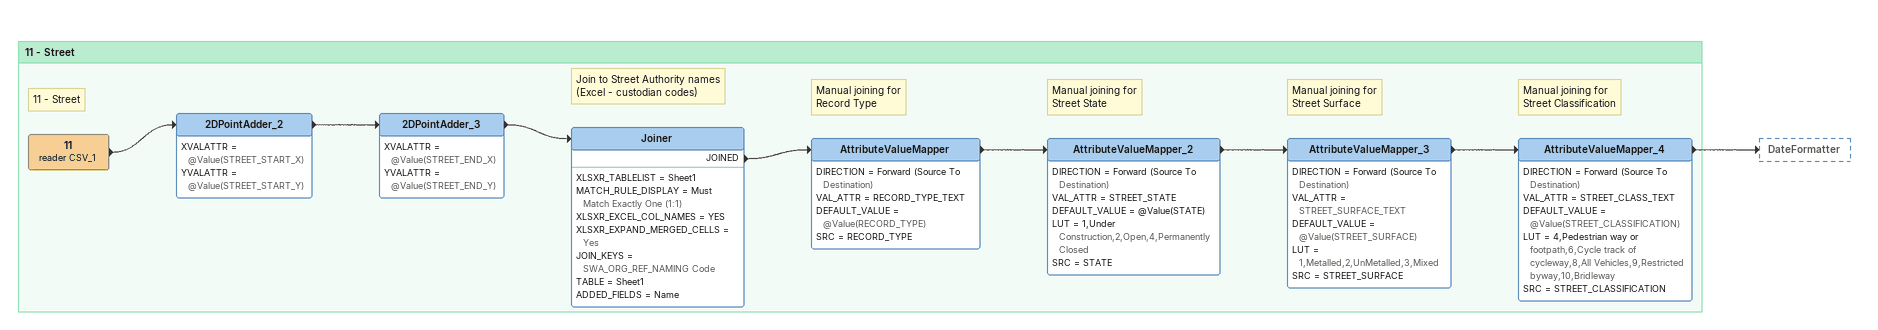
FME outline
Bookmark: 11 - Street
Note: 11 - Street
11 (reader CSV_1)
    -> 2DPointAdder_2
2DPointAdder_2
    XVALATTR = @Value(STREET_START_X)
    YVALATTR = @Value(STREET_START_Y)
    -> 2DPointAdder_3
2DPointAdder_3
    XVALATTR = @Value(STREET_END_X)
    YVALATTR = @Value(STREET_END_Y)
    -> Joiner
Note: Join to Street Authority names / (Excel - custodian codes)
Joiner
    XLSXR_TABLELIST = Sheet1
    MATCH_RULE_DISPLAY = Must Match Exactly One (1:1)
    XLSXR_EXCEL_COL_NAMES = YES
    XLSXR_EXPAND_MERGED_CELLS = Yes
    JOIN_KEYS = SWA_ORG_REF_NAMING Code
    TABLE = Sheet1
    ADDED_FIELDS = Name
    JOINED -> AttributeValueMapper
Note: Manual joining for / Record Type
AttributeValueMapper
    DIRECTION = Forward (Source To Destination)
    VAL_ATTR = RECORD_TYPE_TEXT
    DEFAULT_VALUE = @Value(RECORD_TYPE)
    SRC = RECORD_TYPE
    -> AttributeValueMapper_2
Note: Manual joining for / Street State
AttributeValueMapper_2
    DIRECTION = Forward (Source To Destination)
    VAL_ATTR = STREET_STATE
    DEFAULT_VALUE = @Value(STATE)
    LUT = 1,Under Construction,2,Open,4,Permanently Closed
    SRC = STATE
    -> AttributeValueMapper_3
Note: Manual joining for / Street Surface
AttributeValueMapper_3
    DIRECTION = Forward (Source To Destination)
    VAL_ATTR = STREET_SURFACE_TEXT
    DEFAULT_VALUE = @Value(STREET_SURFACE)
    LUT = 1,Metalled,2,UnMetalled,3,Mixed
    SRC = STREET_SURFACE
    -> AttributeValueMapper_4
Note: Manual joining for / Street Classification
AttributeValueMapper_4
    DIRECTION = Forward (Source To Destination)
    VAL_ATTR = STREET_CLASS_TEXT
    DEFAULT_VALUE = @Value(STREET_CLASSIFICATION)
    LUT = 4,Pedestrian way or footpath,6,Cycle track of cycleway,8,All Vehicles,9,Restricted byway,10,Bridleway
    SRC = STREET_CLASSIFICATION
    -> DateFormatter
